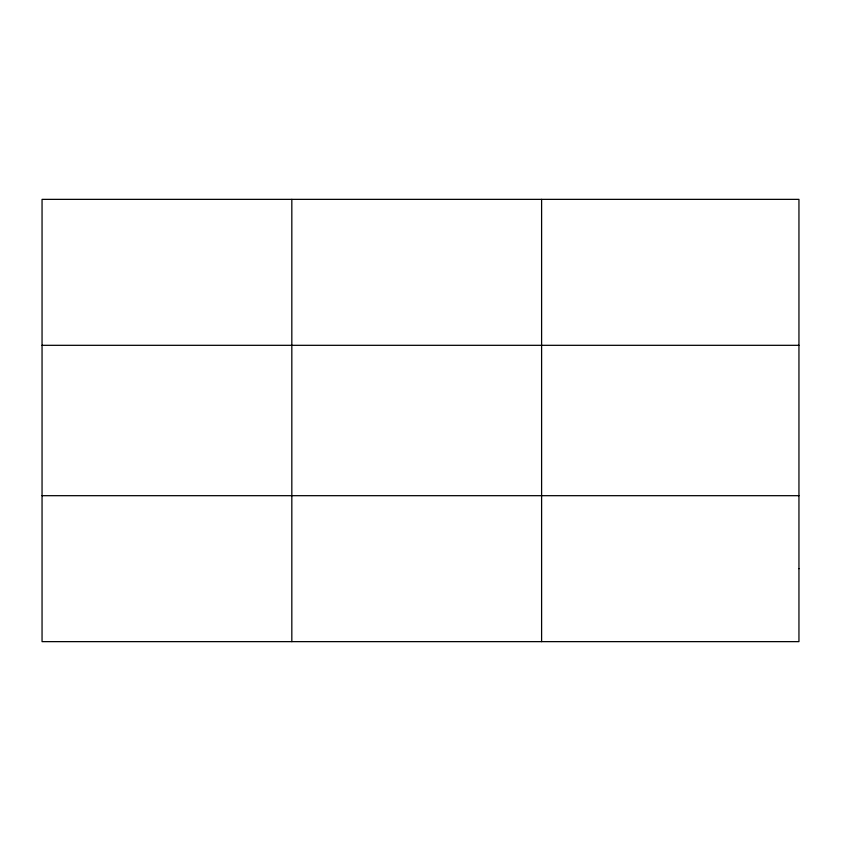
<?xml version="1.0" encoding="UTF-8"?>
<svg xmlns="http://www.w3.org/2000/svg" width="841" height="841" viewBox="0 0 841 841"><rect width="100%" height="100%" fill="white"/><g stroke="black" fill="none" stroke-linecap="round" stroke-linejoin="round"><path stroke-width="1.26" d="M291.827 199.359L291.827 641.641M541.604 199.359L541.604 641.641M42.05 345.315L798.95 345.315M42.05 495.685L798.95 495.685M798.95 568.663L798.95 641.641L42.05 641.641L42.05 199.359L798.95 199.359L798.95 568.663"/></g></svg>
